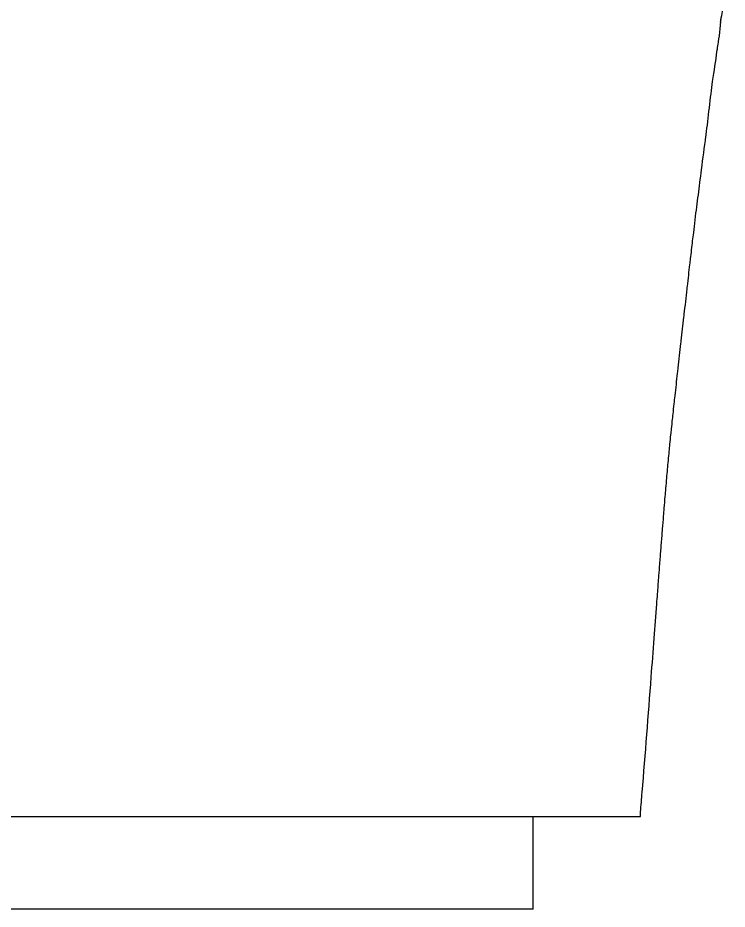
# Model space of a CAD drawing. Header units: millimetres. Extents: x -18.5 to 18.5, y -29.5 to 3.6.
# Drawn here: x 5.37 to 16.91, y -26.5 to -12 of the extents above; entities that cross this region are included whole.
import ezdxf

# ---------------------------------------------------------------- set-up
doc = ezdxf.new("R2010")
doc.units = ezdxf.units.MM

msp = doc.modelspace()

# ---------------------------------------------------------------- linework, layer by layer
at = {"color": 7, "linetype": 'Continuous', "lineweight": 25}
for p, q in [((15.493, -25), (-15.5, -25)), ((13.75, -26.5), (13.75, -25)), ((13.75, -26.5), (-13.75, -26.5))]:
    msp.add_line(p, q, dxfattribs=at)
for points, knots in [([(16.799, -12.073), (16.807, -12.026), (16.821, -11.941), (16.855, -11.772), (16.868, -11.727), (16.897, -11.577), (16.906, -11.532)], [0, 0, 0, 0, 0.243712, 0.432318, 0.82889, 1, 1, 1, 1]), ([(15.493, -25), (15.495, -24.973), (15.504, -24.839), (15.569, -24.08), (15.64, -23.138), (15.718, -22.117), (15.751, -21.666), (15.777, -21.34), (15.79, -21.166), (15.805, -20.966), (15.817, -20.815), (15.832, -20.621), (15.844, -20.468), (15.859, -20.284), (15.871, -20.131), (15.885, -19.957), (15.897, -19.804), (15.911, -19.643), (15.924, -19.492), (15.937, -19.345), (15.951, -19.195), (15.963, -19.065), (15.977, -18.917), (15.989, -18.806), (16.004, -18.66), (16.015, -18.561), (16.03, -18.414), (16.044, -18.297), (16.068, -18.064), (16.09, -17.879), (16.121, -17.586), (16.142, -17.42), (16.173, -17.134), (16.192, -16.989), (16.207, -16.84), (16.224, -16.692), (16.242, -16.524), (16.272, -16.268), (16.291, -16.088), (16.319, -15.862), (16.34, -15.669), (16.372, -15.416), (16.413, -15.052), (16.454, -14.766), (16.504, -14.331), (16.54, -14.111), (16.563, -13.908), (16.599, -13.645), (16.663, -13.018), (16.721, -12.721), (16.752, -12.464), (16.777, -12.336), (16.795, -12.163), (16.811, -12.003)], [0, 0, 0, 0, 0.004366, 0.021364, 0.121318, 0.154746, 0.18448, 0.193106, 0.207042, 0.212169, 0.22538, 0.231172, 0.243679, 0.250132, 0.261913, 0.269096, 0.280096, 0.288118, 0.298262, 0.307263, 0.316449, 0.326612, 0.334701, 0.346256, 0.353064, 0.365758, 0.371515, 0.385042, 0.394677, 0.423515, 0.430191, 0.462242, 0.465575, 0.497324, 0.500811, 0.501164, 0.536118, 0.540312, 0.571174, 0.579663, 0.605941, 0.619167, 0.657715, 0.697811, 0.717209, 0.772774, 0.774765, 0.77543, 0.863989, 0.929458, 0.9362, 0.940679, 1, 1, 1, 1])]:
    msp.add_open_spline(points, degree=3, knots=knots, dxfattribs=at)

doc.saveas('drawing.dxf')
